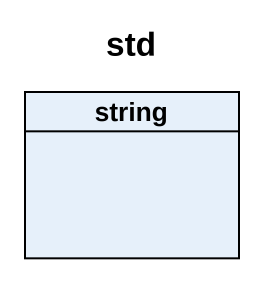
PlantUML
@startuml
title std
hide circle
hide empty members
class string
@enduml
